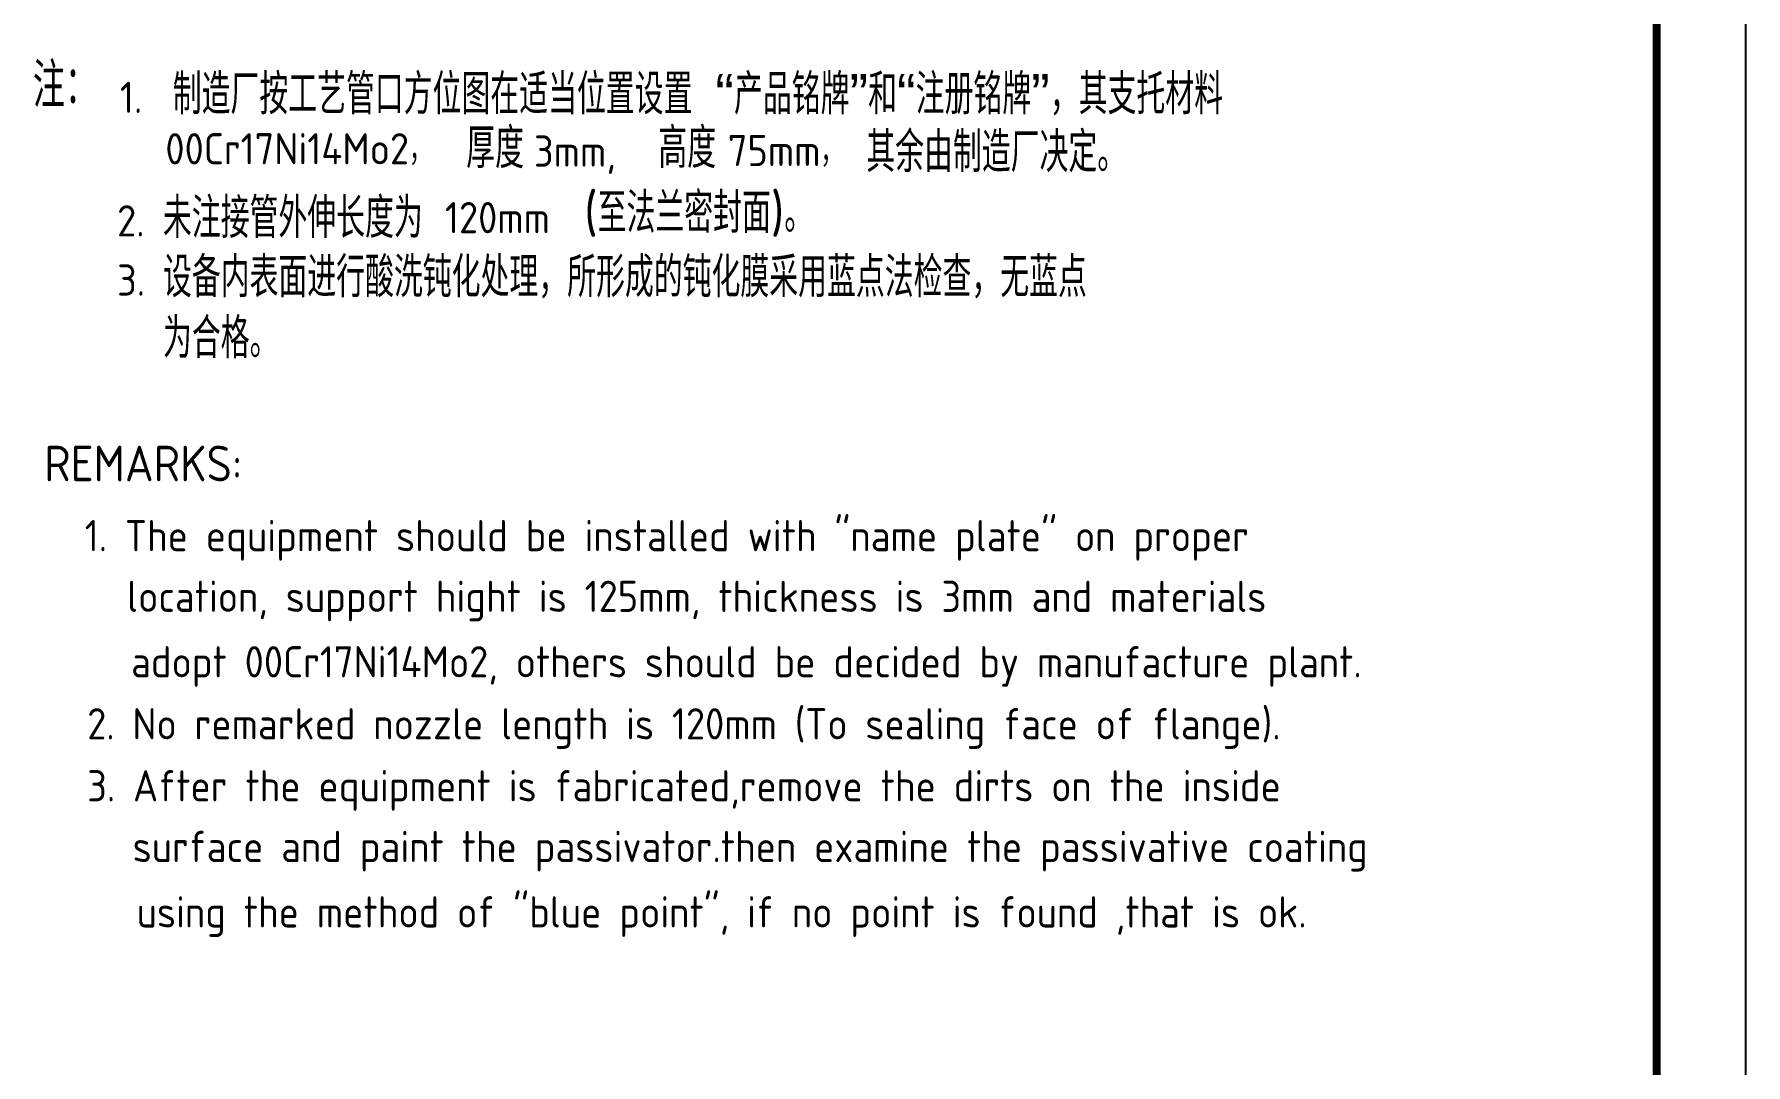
# Model space of a CAD drawing. Extents: x 3752 to 5058, y 2005 to 3221.
# Drawn here: x 4400.9 to 4592.9, y 2805.3 to 2920.8 of the extents above; entities that cross this region are included whole.
import ezdxf

# ---------------------------------------------------------------- set-up
doc = ezdxf.new("R2010")
doc.units = 0
for name, color, linetype in [('1', 7, 'CONTINUOUS'), ('2', 1, 'CONTINUOUS'), ('标注', 7, 'CONTINUOUS')]:
    doc.layers.add(name, color=color, linetype=linetype)
doc.styles.add('ACISOTS', font='isocp.shx', dxfattribs={"height": 1, "bigfont": 'gbcbig.shx'})

msp = doc.modelspace()

# ---------------------------------------------------------------- linework, layer by layer
at = {"layer": '1'}
msp.add_line((4592.948, 2627.347), (4592.948, 3221.347), dxfattribs=at)
at = {"layer": '2', "const_width": 0.9}
msp.add_lwpolyline([(4582.948, 2637.347), (4582.948, 3211.347)], dxfattribs=at)

# ---------------------------------------------------------------- texts
at = {"layer": '1', "style": 'ACISOTS'}
for s, height, p in [('注：', 5, (4400.733, 2912.621)), ('  制造厂按工艺管口方位图在适当位置设置 “产品铭牌”和“注册铭牌”，其支托材料', 4.5, (4411.281, 2911.862)), ('  1.', 3.5, (4406.502, 2912.014)), ('厚度', 4.5, (4449.361, 2905.806)), ('高度        ', 4.5, (4470.921, 2905.831)), ('其余由制造厂决定。', 4.5, (4494.258, 2905.373)), ('00Cr17Ni14Mo2，', 3.5, (4415.603, 2906.246)), ('3mm,', 3.5, (4456.96, 2905.984)), ('75mm，', 3.5, (4478.717, 2906.053)), ('未注接管外伸长度为', 4.5, (4415.33, 2897.99)), ('(至法兰密封面)。', 4.5, (4462.597, 2898.561)), ('2.', 3.5, (4410.184, 2898.165)), ('120mm', 3.5, (4446.975, 2898.523)), ('设备内表面进行酸洗钝化处理，所形成的钝化膜采用蓝点法检查，无蓝点', 4.5, (4415.33, 2891.349)), ('3.', 3.5, (4410.184, 2891.524)), ('为合格。', 4.5, (4415.33, 2884.507))]:
    msp.add_text(s, height=height, dxfattribs=at).set_placement(p)
at = {"layer": '标注', "ltscale": 10, "style": 'ACISOTS'}
for s, height, p in [('REMARKS:', 4, (4402.006, 2870.704)), ('1. The equipment should be installed with "name plate" on proper ', 3.5, (4406.555, 2862.861)), ('location, support hight is 125mm, thickness is 3mm and materials ', 3.5, (4411.305, 2856.057)), ('adopt 00Cr17Ni14Mo2, others should be decided by manufacture plant.', 3.5, (4411.757, 2848.719)), ('2. No remarked nozzle length is 120mm (To sealing face of flange).', 3.5, (4406.827, 2841.763)), ('3. After the equipment is fabricated,remove the dirts on the inside ', 3.5, (4406.827, 2834.812)), ('surface and paint the passivator.then examine the passivative coating ', 3.5, (4411.925, 2828.008)), ('using the method of "blue point", if no point is found ,that is ok.', 3.5, (4412.377, 2820.67))]:
    msp.add_text(s, height=height, dxfattribs=at).set_placement(p)

doc.saveas('drawing.dxf')
